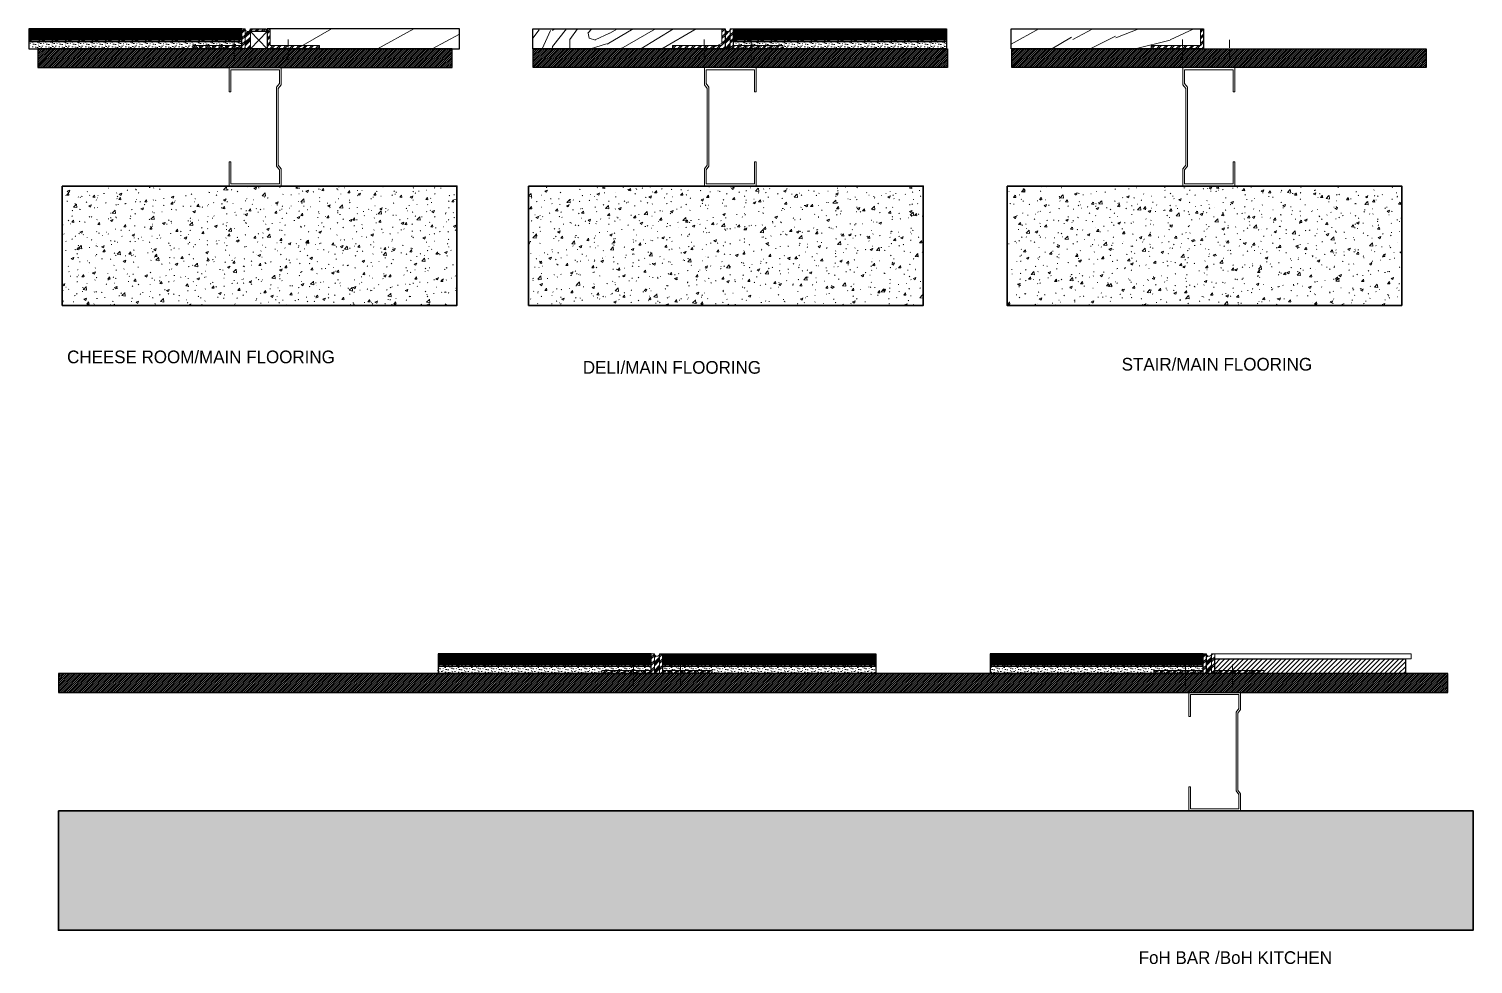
# Model space of a CAD drawing. Header units: millimetres. Extents: x -159872 to 386485, y -250577 to 158966.
# Drawn here: x -45882 to -44505, y 29956 to 30849 of the extents above; entities that cross this region are included whole.
import ezdxf

# ---------------------------------------------------------------- set-up
doc = ezdxf.new("R2010")
doc.units = ezdxf.units.MM
doc.linetypes.add('Line Type-23', pattern=[12.192, 7.62, -1.524, 1.524, -1.524])
doc.layers.add('LDS-finishes-floor', color=252, linetype='Continuous', lineweight=9)
doc.layers.add('LDS-finishes-floor_Hatch', color=7, linetype='Continuous', lineweight=5)
doc.styles.add('2Stone Sans', font='')
doc.styles.get('2Stone Sans').set_extended_font_data('2Stone Sans')
pattern_1 = [(30, (60734.57, -36191.28), (-150, 259.8076), [43.5, -256.5])]
pattern_2 = [(25.101, (60761.173, -36231.346), (3267.68845005, 1540.1973933), [52.6926, -10485.807]), (26.0549, (60726.809, -36285.827), (4047.1110535, 1990.1983232), [87.2067, -8633.4576]), (28.7681, (60688.2007, -36347.9547), (12360.94882204, 6790.2088995), [139.5324, -27766.9179]), (56.565, (60848.78, -36392.08), (109.80776, 409.8074), [33.5409, -637.2792]), (13.7398, (60815.535, -36364.505), (2118.6533044, 530.3849318), [37.5, -7462.4997]), (13.8108, (60799.491, -36354.715), (2118.6532903, 530.3850168), [48.42, -9635.5872]), (40.4374, (60817.7065, -36434.265), (6264.8114482, 5349.02857335), [57.9591, -11533.8456]), (21.3844, (60793.29, -36340.975), (5646.14994264, 2220.5816205), [50.0649, -9962.9253]), (28.2377, (60752.912, -36340.0383), (8723.64370912, 4690.20594164), [97.5462, -19411.6815]), (21.3844, (60721.29, -36216.267), (5646.14994264, 2220.5816205), [50.0649, -9962.9253]), (33.9909, (60686.9516, -36192.791), (3487.3071382, 2359.80660606), [64.6569, -12866.7003]), (17.0054, (60668.263, -36508.422), (2638.2681394, 830.3854145), [20.0124, -3982.4865]), (27.4363, (60671.8872, -36277.699), (11991.33483024, 6230.39905328), [100.6008, -20019.5373]), (33.1798, (60603.99, -36322.096), (4266.7307825, 2809.805205), [81.1248, -5327.202]), (36.8427, (60573.763, -36344.743), (1928.4626298, 1459.8049655), [37.7691, -7516.0368]), (30, (60663.16, -36322.58), (-150, 259.8076), [73.5, -226.5]), (36.7661, (60591.763, -36375.92), (10161.92844017, 7599.02362176), [89.1207, -17735.0175]), (32.6425, (60606.013, -36400.602), (10871.73281609, 6969.60629901), [97.6038, -19423.1538]), (56.565, (60797.71, -36414.63), (109.80776, 409.8074), [23.4786, -647.3415]), (-45.9637, (60806.35, -36390.59), (709.808505, -629.422273), [6.1848, -1230.7473]), (30, (60722.3, -36446.04), (-150, 259.8076), [19.5, -280.5]), (38.7461, (60739.2, -36436.29), (1408.84659, 1159.8059283), [19.7295, -3926.154]), (101.565, (60754.59, -36423.94), (-149.99982, 259.80765), [4.7433, -943.9401]), (-3.69, (60742.84, -36418.6), (669.61466, 40.193173), [10.8168, -1070.8479]), (21.2539, (60724.456, -36425.75), (1968.6521463, 790.194516), [19.7295, -3926.154]), (35.1944, (60710.916, -36435.3), (2448.0768566, 1759.806308), [16.5681, -3297.0402]), (48.4349, (60701.475, -36445.95), (369.615396, 559.80705), [14.2302, -934.4529]), (101.565, (60702.43, -36450.59), (-149.99982, 259.80765), [4.7433, -943.9401]), (-14.9999, (60702.43, -36450.6), (259.80723, 150.00087), [6.3639, -417.8994]), (24.2895, (60708.573, -36452.24), (259.8072906, 150.000476), [15.0747, -2999.8875]), (-14.9999, (60684.24, -36461.1), (259.80723, 150.00087), [10.6065, -413.6568]), (16.7595, (60694.484, -36463.838), (3827.4983118, 1170.578412), [26.1963, -5213.0781]), (30, (60719.57, -36456.28), (-150, 259.8076), [36, -264]), (37.4314, (60750.745, -36438.284), (3597.1145859, 2769.6146295), [34.7922, -6923.6556]), (75, (60778.37, -36417.14), (-150.00005, 259.8077), [10.6065, -413.6574]), (-48.69, (60776.07, -36401.147), (859.80887, -889.22976), [7.6485, -1522.0578]), (11.5651, (60762.13, -36404), (259.80739, 150.00027), [14.2302, -934.4529]), (19.3804, (60739.093, -36412.103), (3157.8820916, 1130.3877308), [24.4182, -4859.2272]), (26.9873, (60713.661, -36425.054), (259.807415, 150.0004646), [28.5393, -5679.3495]), (36.7098, (60693.078, -36440.402), (1928.4615792, 1459.8062787), [25.6758, -5109.4965]), (53.9624, (60684.386, -36452.348), (369.615743, 559.8067356), [14.7732, -2939.8821]), (89.0362, (60684.24, -36461.093), (-40.191988, 669.615693), [8.7465, -1740.54]), (-52.8749, (60664.754, -36472.343), (1309.810325, -1668.651657), [12.0933, -2406.5844]), (12.4745, (60672.053, -36481.985), (4906.9186973, 1100.9674584), [29.8872, -5947.5681]), (25.0303, (60701.234, -36475.53), (3267.690151, 1540.1946682), [34.6302, -6891.4071]), (30, (60732.6, -36460.88), (-150, 259.8076), [45, -255]), (42.2647, (60771.583, -36438.378), (2038.2704124, 1869.6121179), [35.3058, -7025.8536]), (-9.8055, (60794.805, -36388.598), (1899.036402, -289.227735), [11.7153, -2331.357]), (5.2249, (60773.417, -36390.554), (3607.882355, 350.9643276), [21.4767, -4273.8681]), (21.0274, (60746.485, -36400.907), (3677.4981642, 1430.3865242), [28.8531, -5741.7618]), (27.879, (60710.661, -36419.858), (259.8073652, 150.0005505), [40.5279, -8065.0254]), (34.9697, (60682.283, -36439.706), (2707.88489, 1909.8055566), [34.6302, -6891.4071]), (51.8014, (60667.3, -36458.75), (369.615404, 559.807483), [24.2331, -1591.3161]), (79.3987, (60664.754, -36472.343), (399.038418, 2308.84583), [13.8294, -2752.0341]), (-54.2894, (60656.61, -36482.24), (1609.808051, -2188.268487), [15.0747, -2999.8878]), (-6.8698, (60665.41, -36494.48), (1079.42179, -69.61326), [15, -1484.9982]), (23.6599, (60680.303, -36496.275), (259.807397, 150.000578), [54.3324, -2662.2828]), (31.1691, (60730.068, -36474.471), (12320.7708701, 7459.79915485), [73.5153, -14629.5453]), (38.4711, (60792.971, -36436.422), (4746.1548755, 3779.41859494), [71.2776, -14184.246]), (20.5377, (60789.903, -36374.11), (259.807583, 150.000112), [27.3723, -1797.4563]), (21.6744, (60732.142, -36397.063), (1968.65250024, 790.19398366), [62.1549, -12368.853]), (32.121, (60697.818, -36418.612), (6605.0047539, 4159.7963814), [40.5279, -8065.0254]), (38.4269, (60665.744, -36444.059), (4746.1562472, 3779.4165048), [40.9419, -8147.463]), (65.5376, (60655.057, -36467.55), (589.231704, 1379.420889), [25.8069, -2554.8882]), (96.0375, (60656.61, -36482.24), (-270.5768385, 2268.653615), [14.7732, -2939.8842]), (23.991, (60747.128, -36378.019), (2748.0760443, 1240.1925188), [57.315, -5674.1769]), (31.2453, (60688.122, -36413.818), (11541.35043023, 7009.79444452), [69.0162, -13734.2439]), (41.6893, (60654.95, -36443.362), (5485.3873784, 4899.0303576), [44.4213, -8839.8321]), (53.1985, (60641.263, -36461.657), (369.615746, 559.806813), [22.8474, -2261.883]), (30, (60739.76, -36479.27), (-150, 259.8076), [90, -210]), (23.991, (60687.4, -36502.569), (2748.0760443, 1240.1925188), [57.315, -5674.1769]), (26.7603, (60722.191, -36376.828), (4826.53726135, 2440.19252802), [79.6272, -15845.8242]), (32.4895, (60663.935, -36413.926), (5565.77081, 3559.8023094), [69.0651, -6837.4533]), (39.7824, (60630.013, -36442.171), (5375.575835, 4489.22967345), [44.1417, -8784.2214]), (30, (60654.2, -36397.04), (-150, 259.8076), [114, -186]), (33.9451, (60618.013, -36421.386), (3487.30983455, 2359.8020784), [43.6032, -8677.0608]), (26.7603, (60650.191, -36252.12), (4826.53726135, 2440.19252802), [79.6272, -15845.8242]), (32.4895, (60591.935, -36289.218), (5565.77081, 3559.8023094), [69.0651, -6837.4533]), (39.7824, (60558.013, -36317.463), (5375.575835, 4489.22967345), [44.1417, -8784.2214]), (27.6141, (60623.098, -36226.193), (259.8074231, 150.0003105), [72.0624, -7134.1845]), (28.4089, (60575.5824, -36251.894), (259.8074143, 150.00010483), [54.0207, -10750.1448]), (30, (60534, -36275.9), (-150, 259.8076), [48, -252]), (26.0996, (60675.167, -36220.38), (4047.11066753, 1990.19893153), [66.1533, -13164.4914]), (29.1049, (60591.2786, -36267.0807), (259.8074543, 150.00031686), [96.0117, -19106.3316]), (30, (60544.5, -36294.08), (-150, 259.8076), [54, -246]), (31.9091, (60861.82, -36396.672), (7384.4249161, 4609.8007271), [45.0249, -8959.9734]), (27.2737, (60900.041, -36372.873), (259.8075762, 149.999991), [31.5357, -6275.6031]), (38.4269, (60772.247, -36169.527), (4746.1562472, 3779.4165048), [40.9419, -8147.463]), (30, (60808.9, -36209), (-150, 259.8076), [28.5, -271.5]), (24.9576, (60805.1536, -36247.523), (6275.57207565, 2930.39009367), [51.198, -10188.4299]), (25.0303, (60810.511, -36280.803), (3267.690151, 1540.1946682), [34.6302, -6891.4071]), (33.0127, (60841.889, -36266.151), (4526.5412304, 2959.8004622), [28.5393, -5679.3495]), (30, (60838.85, -36293.9), (-150, 259.8076), [45, -255]), (108.69, (60867.256, -36364.09), (-149.999687, 259.807903), [7.6485, -1522.0578]), (-5.5376, (60851.962, -36355.598), (1079.421833, -69.613559), [12.9036, -2567.7915]), (33.0127, (60877.889, -36328.505), (4526.5412304, 2959.8004622), [28.5393, -5679.3495]), (25.0303, (60846.511, -36343.157), (3267.690151, 1540.1946682), [34.6302, -6891.4071]), (35.1944, (60876.281, -36301.72), (2448.0768566, 1759.806308), [16.5681, -3297.0402]), (30, (60839.9, -36322.72), (-150, 259.8076), [42, -258]), (35.1944, (60804.281, -36177.012), (2448.0768566, 1759.806308), [16.5681, -3297.0402]), (30, (60767.9, -36198), (-150, 259.8076), [42, -258]), (30, (60740.56, -36156.64), (-150, 259.8076), [61.5, -238.5])]
pattern_3 = [(50, (60673.513, -36457.515), (24.7998088, -2.169702), [2.593181, -28.524994]), (-5, (60673.513, -36457.515), (-4.7974314, 26.007607), [2.074545, -22.819995]), (100.4514, (60675.58, -36457.696), (20.0023958, 23.8378892), [2.203865, -24.2425144]), (46.1842, (60673.513, -36450.6), (36.90066, -5.722944), [3.889772, -42.787491]), (96.6356, (60676.59, -36451.077), (32.316664, 33.680856), [3.305797, -36.363766]), (-8.8158, (60673.513, -36450.6), (32.316638, 33.680881), [3.111818, -34.229993]), (21, (60676.97, -36452.329), (20.638509, -13.92085), [2.593181, -28.524994]), (-34, (60676.97, -36452.33), (8.41281, 25.0726067), [2.074545, -22.819995]), (71.4514, (60678.69, -36453.49), (29.0513276, 11.151734), [2.203865, -24.2425144]), (37.5, (60673.513, -36457.515), (0.4204361, 11.51005467), [0.3457575, -68.2698184]), (37.5, (60691.672, -36443.581), (0.4204361, 11.51005467), [0.3457575, -68.2698184]), (37.5, (60691.947, -36443.371), (0.4204361, 11.51005467), [0.3457575, -68.2698184]), (37.5, (60710.6, -36429.058), (0.4204361, 11.51005467), [0.3457575, -68.2698184]), (37.5, (60710.874, -36428.847), (0.4204361, 11.51005467), [0.3457575, -68.2698184]), (7.5, (60673.513, -36457.515), (9.0958266, 13.6370807), [0.3457575, -43.6173086]), (7.5, (60686.951, -36455.746), (9.0958266, 13.6370807), [0.3457575, -43.6173086]), (7.5, (60687.294, -36455.701), (9.0958266, 13.6370807), [0.3457575, -43.6173086]), (7.5, (60709.473, -36452.781), (9.0958266, 13.6370807), [0.3457575, -43.6173086]), (7.5, (60709.816, -36452.736), (9.0958266, 13.6370807), [0.3457575, -43.6173086]), (-32.5, (60665.803, -36457.515), (18.4573111, -0.7798516), [0.3457575, -71.053166]), (-32.5, (60673.385, -36462.345), (18.4573111, -0.7798516), [0.3457575, -71.053166]), (-32.5, (60673.676, -36462.531), (18.4573111, -0.7798516), [0.3457575, -71.053166]), (-32.5, (60696.713, -36477.207), (18.4573111, -0.7798516), [0.3457575, -71.053166]), (-32.5, (60697.005, -36477.393), (18.4573111, -0.7798516), [0.3457575, -71.053166]), (-42.5, (60662.345, -36457.515), (20.1640992, 3.4612048), [0.3457575, -54.214776]), (-42.5, (60670.885, -36465.34), (20.1640992, 3.4612048), [0.3457575, -54.214776]), (-42.5, (60671.14, -36465.574), (20.1640992, 3.4612048), [0.3457575, -54.214776]), (-42.5, (60684.6, -36477.908), (20.1640992, 3.4612048), [0.3457575, -54.214776]), (-42.5, (60684.855, -36478.141), (20.1640992, 3.4612048), [0.3457575, -54.214776])]
pattern_4 = [(45, (60673.5132, -36457.5152), (-0.898025612, 0.898025612), [])]
pattern_5 = [(45, (60673.51323, -36457.5152), (-0.2645833333, 0.4850694444), [])]
pattern_6 = [(45, (60675.529, -36455.824), (6.35, -6.35), [0.08980256, -8.89045354]), (45, (60674.405, -36458.743), (6.35, -6.35), [0.08980256, -8.89045354]), (45, (60677.0365, -36458.329), (6.35, -6.35), [0.08980256, -8.89045354]), (45, (60670.512, -36456.822), (6.35, -6.35), [0.08980256, -8.89045354]), (45, (60672.439, -36459.624), (6.35, -6.35), [0.08980256, -8.89045354]), (45, (60673.893, -36461.1285), (6.35, -6.35), [0.08980256, -8.89045354]), (45, (60676.071, -36459.985), (6.35, -6.35), [0.08980256, -8.89045354]), (45, (60674.183, -36452.748), (6.35, -6.35), [0.08980256, -8.89045354]), (45, (60678.0995, -36457.595), (6.35, -6.35), [0.2245064, -8.7557497]), (45, (60673.876, -36455.224), (6.35, -6.35), [0.08980256, -8.89045354]), (45, (60670.701, -36459.558), (6.35, -6.35), [0.08980256, -8.89045354]), (45, (60672.206, -36454.9495), (6.35, -6.35), [0.2245064, -8.7557497]), (45, (60674.953, -36462.8875), (6.35, -6.35), [0.08980256, -8.89045354]), (45, (60673.513, -36457.515), (6.35, -6.35), [0.2245064, -8.7557497]), (45, (60671.906, -36462.183), (6.35, -6.35), [0.2245064, -8.7557497])]
pattern_7 = [(45, (60675.529, -36455.824), (6.35, -6.35), [])]
pattern_8 = [(45, (60674.405, -36458.743), (6.35, -6.35), [0.08980256, -8.89045354]), (45, (60677.0365, -36458.329), (6.35, -6.35), [0.08980256, -8.89045354]), (45, (60670.512, -36456.822), (6.35, -6.35), [0.08980256, -8.89045354]), (45, (60672.439, -36459.624), (6.35, -6.35), [0.08980256, -8.89045354]), (45, (60673.893, -36461.1285), (6.35, -6.35), [0.08980256, -8.89045354]), (45, (60676.071, -36459.985), (6.35, -6.35), [0.08980256, -8.89045354]), (45, (60674.183, -36452.748), (6.35, -6.35), [0.08980256, -8.89045354]), (45, (60678.0995, -36457.595), (6.35, -6.35), [0.2245064, -8.7557497]), (45, (60673.876, -36455.224), (6.35, -6.35), [0.08980256, -8.89045354]), (45, (60670.701, -36459.558), (6.35, -6.35), [0.08980256, -8.89045354]), (45, (60672.206, -36454.9495), (6.35, -6.35), [0.2245064, -8.7557497]), (45, (60674.953, -36462.8875), (6.35, -6.35), [0.08980256, -8.89045354]), (45, (60673.513, -36457.515), (6.35, -6.35), [0.2245064, -8.7557497]), (45, (60671.906, -36462.183), (6.35, -6.35), [0.2245064, -8.7557497])]
pattern_9 = [(45, (60673.5132, -36457.515), (-3.08687324, 3.08687324), []), (45, (60672.671, -36456.673), (-3.08687324, 3.08687324), [])]
pattern_10 = [(45, (60673.513, -36457.515), (-3.92886205, 3.92886205), []), (45, (60672.952, -36456.954), (-3.92886205, 3.92886205), []), (45, (60672.3907, -36456.3927), (-3.92886205, 3.92886205), [])]
pattern_11 = [(45, (60670.5146, -36457.1183), (-3.92886205, 3.92886205), [])]

msp = doc.modelspace()

# ---------------------------------------------------------------- hatches: boundary and pattern name
at = {"layer": 'LDS-finishes-floor_Hatch', "linetype": 'Continuous', "lineweight": 5, "transparency": 33554687}
h = msp.add_hatch(dxfattribs=at)
h.set_pattern_fill('01_   cut', color=250, style=0, pattern_type=2)
h.set_pattern_definition(pattern_5)
h.paths.add_polyline_path([(-45679.16557, 30839.00037), (-45679.16557, 30849), (-45882.43239, 30849), (-45882.43239, 30839.00037)])
at = {"layer": 'LDS-finishes-floor_Hatch', "linetype": 'Continuous', "lineweight": 13, "transparency": 33554687}
h = msp.add_hatch(dxfattribs=at)
h.set_pattern_fill('Steel', style=0, pattern_type=2)
h.set_pattern_definition(pattern_9)
h.paths.add_polyline_path([(-45676.16557, 30830), (-45676.16557, 30849), (-45679.16557, 30849), (-45679.16557, 30833), (-45726.16557, 30833), (-45726.16557, 30830)])
at = {"layer": 'LDS-finishes-floor_Hatch', "linetype": 'Continuous', "lineweight": 5, "transparency": 33554687}
h = msp.add_hatch(dxfattribs=at)
h.set_pattern_fill('07_   rubber-1', color=250, style=0, pattern_type=2)
h.set_pattern_definition(pattern_10)
edge = h.paths.add_edge_path()
edge.add_line((-45676.16557, 30830), (-45671.16557, 30830))
edge.add_line((-45671.16557, 30830), (-45671.16557, 30849))
edge.add_arc((-45673.66557, 30849), 2.5, 270, 360, ccw=False)
edge.add_arc((-45673.66557, 30849), 2.5, 180, 270, ccw=False)
edge.add_line((-45676.16557, 30849), (-45676.16557, 30830))
h = msp.add_hatch(dxfattribs=at)
h.set_pattern_fill('07_   rubber', style=0, pattern_type=2)
h.set_pattern_definition(pattern_11)
edge = h.paths.add_edge_path()
edge.add_line((-45676.16557, 30830), (-45671.16557, 30830))
edge.add_line((-45671.16557, 30830), (-45671.16557, 30849))
edge.add_arc((-45673.66557, 30849), 2.5, 270, 360, ccw=False)
edge.add_arc((-45673.66557, 30849), 2.5, 180, 270, ccw=False)
edge.add_line((-45676.16557, 30849), (-45676.16557, 30830))
at = {"layer": 'LDS-finishes-floor_Hatch', "linetype": 'Continuous', "lineweight": 13, "transparency": 33554687}
h = msp.add_hatch(dxfattribs=at)
h.set_pattern_fill('Steel', style=0, pattern_type=2)
h.set_pattern_definition(pattern_9)
h.paths.add_polyline_path([(-45671.16557, 30849), (-45656.16557, 30849), (-45656.16557, 30846.5), (-45671.16557, 30846.5)])
at = {"layer": 'LDS-finishes-floor_Hatch', "linetype": 'Continuous', "lineweight": 5, "transparency": 33554687}
h = msp.add_hatch(dxfattribs=at)
h.set_pattern_fill('07_   rubber-1', color=250, style=0, pattern_type=2)
h.set_pattern_definition(pattern_10)
edge = h.paths.add_edge_path()
edge.add_line((-45656.16557, 30846.5), (-45655.18334, 30846.5))
edge.add_line((-45655.18334, 30846.5), (-45655.18334, 30849))
edge.add_arc((-45655.67446, 30849), 0.49111, -90, 0, ccw=False)
edge.add_arc((-45655.67446, 30849), 0.49111, 180, 270, ccw=False)
edge.add_line((-45656.16557, 30849), (-45656.16557, 30846.5))
h = msp.add_hatch(dxfattribs=at)
h.set_pattern_fill('07_   rubber', style=0, pattern_type=2)
h.set_pattern_definition(pattern_11)
edge = h.paths.add_edge_path()
edge.add_line((-45656.16557, 30846.5), (-45655.18334, 30846.5))
edge.add_line((-45655.18334, 30846.5), (-45655.18334, 30849))
edge.add_arc((-45655.67446, 30849), 0.49111, -90, 0, ccw=False)
edge.add_arc((-45655.67446, 30849), 0.49111, 180, 270, ccw=False)
edge.add_line((-45656.16557, 30849), (-45656.16557, 30846.5))
h = msp.add_hatch(dxfattribs=at)
h.set_pattern_fill('WOOD_10-1', color=8, style=0, pattern_type=2)
h.set_pattern_definition(pattern_1)
h.paths.add_polyline_path([(-45471.67245, 30849), (-45655.16557, 30849), (-45655.16557, 30830), (-45471.67245, 30830)])
h = msp.add_hatch(dxfattribs=at)
h.set_pattern_fill('WOOD_10', color=252, style=0, pattern_type=2)
h.set_pattern_definition(pattern_2)
h.paths.add_polyline_path([(-45471.67245, 30849), (-45655.16557, 30849), (-45655.16557, 30830), (-45471.67245, 30830)])
h = msp.add_hatch(dxfattribs=at)
h.set_pattern_fill('WOOD_10-1', color=8, style=0, pattern_type=2)
h.set_pattern_definition(pattern_1)
h.paths.add_polyline_path([(-45471.67245, 30849), (-45655.16557, 30849), (-45655.16557, 30830), (-45471.67245, 30830)])
h = msp.add_hatch(dxfattribs=at)
h.set_pattern_fill('WOOD_10', color=252, style=0, pattern_type=2)
h.set_pattern_definition(pattern_2)
h.paths.add_polyline_path([(-45471.67245, 30849), (-45655.16557, 30849), (-45655.16557, 30830), (-45471.67245, 30830)])
at = {"layer": 'LDS-finishes-floor_Hatch', "linetype": 'Continuous', "lineweight": 13, "transparency": 33554687}
h = msp.add_hatch(dxfattribs=at)
h.set_pattern_fill('Steel', style=0, pattern_type=2)
h.set_pattern_definition(pattern_9)
h.paths.add_polyline_path([(-45655.16557, 30830), (-45655.16557, 30849), (-45652.16557, 30849), (-45652.16557, 30833), (-45605.16557, 30833), (-45605.16557, 30830)])
at = {"layer": 'LDS-finishes-floor_Hatch', "linetype": 'Continuous', "lineweight": 5, "transparency": 33554687}
h = msp.add_hatch(dxfattribs=at)
h.set_pattern_fill('WOOD_10-1', color=8, style=0, pattern_type=2)
h.set_pattern_definition(pattern_1)
h.paths.add_polyline_path([(-45401.82755, 30849), (-45218.33443, 30849), (-45218.33443, 30830), (-45401.82755, 30830)])
h = msp.add_hatch(dxfattribs=at)
h.set_pattern_fill('WOOD_10', color=252, style=0, pattern_type=2)
h.set_pattern_definition(pattern_2)
h.paths.add_polyline_path([(-45401.82755, 30849), (-45218.33443, 30849), (-45218.33443, 30830), (-45401.82755, 30830)])
h = msp.add_hatch(dxfattribs=at)
h.set_pattern_fill('WOOD_10-1', color=8, style=0, pattern_type=2)
h.set_pattern_definition(pattern_1)
h.paths.add_polyline_path([(-45401.82755, 30849), (-45218.33443, 30849), (-45218.33443, 30830), (-45401.82755, 30830)])
h = msp.add_hatch(dxfattribs=at)
h.set_pattern_fill('WOOD_10', color=252, style=0, pattern_type=2)
h.set_pattern_definition(pattern_2)
h.paths.add_polyline_path([(-45401.82755, 30849), (-45218.33443, 30849), (-45218.33443, 30830), (-45401.82755, 30830)])
at = {"layer": 'LDS-finishes-floor_Hatch', "linetype": 'Continuous', "lineweight": 13, "transparency": 33554687}
h = msp.add_hatch(dxfattribs=at)
h.set_pattern_fill('Steel', style=0, pattern_type=2)
h.set_pattern_definition(pattern_9)
h.paths.add_polyline_path([(-45218.33443, 30830), (-45218.33443, 30849), (-45221.33443, 30849), (-45221.33443, 30833), (-45268.33443, 30833), (-45268.33443, 30830)])
at = {"layer": 'LDS-finishes-floor_Hatch', "linetype": 'Continuous', "lineweight": 5, "transparency": 33554687}
h = msp.add_hatch(dxfattribs=at)
h.set_pattern_fill('07_   rubber-1', color=250, style=0, pattern_type=2)
h.set_pattern_definition(pattern_10)
edge = h.paths.add_edge_path()
edge.add_line((-45213.33443, 30830), (-45218.33443, 30830))
edge.add_line((-45218.33443, 30830), (-45218.33443, 30849))
edge.add_arc((-45215.83443, 30849), 2.5, 180, 270)
edge.add_arc((-45215.83443, 30849), 2.5, 270, 360)
edge.add_line((-45213.33443, 30849), (-45213.33443, 30830))
h = msp.add_hatch(dxfattribs=at)
h.set_pattern_fill('07_   rubber', style=0, pattern_type=2)
h.set_pattern_definition(pattern_11)
edge = h.paths.add_edge_path()
edge.add_line((-45213.33443, 30830), (-45218.33443, 30830))
edge.add_line((-45218.33443, 30830), (-45218.33443, 30849))
edge.add_arc((-45215.83443, 30849), 2.5, 180, 270)
edge.add_arc((-45215.83443, 30849), 2.5, 270, 360)
edge.add_line((-45213.33443, 30849), (-45213.33443, 30830))
h = msp.add_hatch(dxfattribs=at)
h.set_pattern_fill('07_   rubber-1', color=250, style=0, pattern_type=2)
h.set_pattern_definition(pattern_10)
edge = h.paths.add_edge_path()
edge.add_line((-45213.33443, 30830), (-45218.33443, 30830))
edge.add_line((-45218.33443, 30830), (-45218.33443, 30849))
edge.add_arc((-45215.83443, 30849), 2.5, 180, 270)
edge.add_arc((-45215.83443, 30849), 2.5, 270, 360)
edge.add_line((-45213.33443, 30849), (-45213.33443, 30830))
h = msp.add_hatch(dxfattribs=at)
h.set_pattern_fill('07_   rubber', style=0, pattern_type=2)
h.set_pattern_definition(pattern_11)
edge = h.paths.add_edge_path()
edge.add_line((-45213.33443, 30830), (-45218.33443, 30830))
edge.add_line((-45218.33443, 30830), (-45218.33443, 30849))
edge.add_arc((-45215.83443, 30849), 2.5, 180, 270)
edge.add_arc((-45215.83443, 30849), 2.5, 270, 360)
edge.add_line((-45213.33443, 30849), (-45213.33443, 30830))
at = {"layer": 'LDS-finishes-floor_Hatch', "linetype": 'Continuous', "lineweight": 13, "transparency": 33554687}
h = msp.add_hatch(dxfattribs=at)
h.set_pattern_fill('Steel', style=0, pattern_type=2)
h.set_pattern_definition(pattern_9)
h.paths.add_polyline_path([(-45213.34668, 30830), (-45213.34668, 30849), (-45210.34668, 30849), (-45210.34668, 30833), (-45163.34668, 30833), (-45163.34668, 30830)])
at = {"layer": 'LDS-finishes-floor_Hatch', "linetype": 'Continuous', "lineweight": 5, "transparency": 33554687}
h = msp.add_hatch(dxfattribs=at)
h.set_pattern_fill('01_   cut', color=250, style=0, pattern_type=2)
h.set_pattern_definition(pattern_5)
h.paths.add_polyline_path([(-45210.34668, 30839.00037), (-45210.34668, 30849), (-45007.07986, 30849), (-45007.07986, 30839.00037)])
h = msp.add_hatch(dxfattribs=at)
h.set_pattern_fill('WOOD_10-1', color=8, style=0, pattern_type=2)
h.set_pattern_definition(pattern_1)
h.paths.add_polyline_path([(-44945.33443, 30849), (-44761.84132, 30849), (-44761.84132, 30830), (-44945.33443, 30830)])
h = msp.add_hatch(dxfattribs=at)
h.set_pattern_fill('WOOD_10', color=252, style=0, pattern_type=2)
h.set_pattern_definition(pattern_2)
h.paths.add_polyline_path([(-44945.33443, 30849), (-44761.84132, 30849), (-44761.84132, 30830), (-44945.33443, 30830)])
h = msp.add_hatch(dxfattribs=at)
h.set_pattern_fill('WOOD_10-1', color=8, style=0, pattern_type=2)
h.set_pattern_definition(pattern_1)
h.paths.add_polyline_path([(-44945.33443, 30849), (-44761.84132, 30849), (-44761.84132, 30830), (-44945.33443, 30830)])
h = msp.add_hatch(dxfattribs=at)
h.set_pattern_fill('WOOD_10', color=252, style=0, pattern_type=2)
h.set_pattern_definition(pattern_2)
h.paths.add_polyline_path([(-44945.33443, 30849), (-44761.84132, 30849), (-44761.84132, 30830), (-44945.33443, 30830)])
at = {"layer": 'LDS-finishes-floor_Hatch', "linetype": 'Continuous', "lineweight": 13, "transparency": 33554687}
h = msp.add_hatch(dxfattribs=at)
h.set_pattern_fill('Steel', style=0, pattern_type=2)
h.set_pattern_definition(pattern_9)
h.paths.add_polyline_path([(-44761.84132, 30830), (-44761.84132, 30849), (-44764.84132, 30849), (-44764.84132, 30833), (-44811.84132, 30833), (-44811.84132, 30830)])
at = {"layer": 'LDS-finishes-floor_Hatch', "linetype": 'Continuous', "lineweight": 5, "transparency": 33554687}
h = msp.add_hatch(dxfattribs=at)
h.set_pattern_fill('Sand-2', color=255, style=0, pattern_type=2)
h.set_pattern_definition(pattern_7)
h.paths.add_polyline_path([(-45679.16557, 30837), (-45679.16557, 30839.00037), (-45882.43239, 30839.00037), (-45882.43239, 30837)])
h = msp.add_hatch(dxfattribs=at)
h.set_pattern_fill('Sand-2-1', style=0, pattern_type=2)
h.set_pattern_definition(pattern_8)
h.paths.add_polyline_path([(-45679.16557, 30837), (-45679.16557, 30839.00037), (-45882.43239, 30839.00037), (-45882.43239, 30837)])
h = msp.add_hatch(dxfattribs=at)
h.set_pattern_fill('Sand', style=0, pattern_type=2)
h.set_pattern_definition(pattern_6)
h.paths.add_polyline_path([(-45679.16557, 30830), (-45679.16557, 30837), (-45882.43239, 30837), (-45882.43239, 30830)])
h = msp.add_hatch(dxfattribs=at)
h.set_pattern_fill('Sand-2', color=255, style=0, pattern_type=2)
h.set_pattern_definition(pattern_7)
h.paths.add_polyline_path([(-45210.34668, 30837), (-45210.34668, 30839.00037), (-45007.07986, 30839.00037), (-45007.07986, 30837)])
h = msp.add_hatch(dxfattribs=at)
h.set_pattern_fill('Sand-2-1', style=0, pattern_type=2)
h.set_pattern_definition(pattern_8)
h.paths.add_polyline_path([(-45210.34668, 30837), (-45210.34668, 30839.00037), (-45007.07986, 30839.00037), (-45007.07986, 30837)])
h = msp.add_hatch(dxfattribs=at)
h.set_pattern_fill('Sand', style=0, pattern_type=2)
h.set_pattern_definition(pattern_6)
h.paths.add_polyline_path([(-45210.34668, 30830), (-45210.34668, 30837), (-45007.07986, 30837), (-45007.07986, 30830)])
h = msp.add_hatch(dxfattribs=at)
h.set_pattern_fill('Brick', style=0, pattern_type=2)
h.set_pattern_definition(pattern_4)
h.paths.add_polyline_path([(-45478.66557, 30830), (-45873.93239, 30830), (-45873.93239, 30812), (-45478.66557, 30812)])
h = msp.add_hatch(dxfattribs=at)
h.set_pattern_fill('Brick', style=0, pattern_type=2)
h.set_pattern_definition(pattern_4)
h.paths.add_polyline_path([(-45401.33443, 30830), (-45006.06761, 30830), (-45006.06761, 30812), (-45401.33443, 30812)])
h = msp.add_hatch(dxfattribs=at)
h.set_pattern_fill('Brick', style=0, pattern_type=2)
h.set_pattern_definition(pattern_4)
h.paths.add_polyline_path([(-44944.84132, 30830), (-44549.5745, 30830), (-44549.5745, 30812), (-44944.84132, 30812)])
h = msp.add_hatch(dxfattribs=at)
h.set_pattern_fill('03_   concrete 2', color=251, style=0, pattern_type=2)
h.set_pattern_definition(pattern_3)
h.paths.add_polyline_path([(-45850.66557, 30699), (-45474.17245, 30699), (-45474.17245, 30585), (-45850.66557, 30585)])
h = msp.add_hatch(dxfattribs=at)
h.set_pattern_fill('03_   concrete 2', color=251, style=0, pattern_type=2)
h.set_pattern_definition(pattern_3)
h.paths.add_polyline_path([(-45405.82755, 30699), (-45029.33443, 30699), (-45029.33443, 30585), (-45405.82755, 30585)])
h = msp.add_hatch(dxfattribs=at)
h.set_pattern_fill('03_   concrete 2', color=251, style=0, pattern_type=2)
h.set_pattern_definition(pattern_3)
h.paths.add_polyline_path([(-44949.33443, 30699), (-44572.84132, 30699), (-44572.84132, 30585), (-44949.33443, 30585)])
h = msp.add_hatch(dxfattribs=at)
h.set_pattern_fill('01_   line_ diag (general)', color=8, style=0, pattern_type=2)
h.set_pattern_definition([(45, (60673.5132, -36457.5152), (-0.5612660076, 0.5612660076), [])])
h.paths.add_polyline_path([(-45288.73318, 30242.61059), (-45288.73318, 30252.61022), (-45492, 30252.61022), (-45492, 30242.61059)])
h = msp.add_hatch(dxfattribs=at)
h.set_pattern_fill('Sand-2', color=255, style=0, pattern_type=2)
h.set_pattern_definition(pattern_7)
h.paths.add_polyline_path([(-45288.73318, 30240.61022), (-45288.73318, 30242.61059), (-45492, 30242.61059), (-45492, 30240.61022)])
h = msp.add_hatch(dxfattribs=at)
h.set_pattern_fill('Sand-2-1', style=0, pattern_type=2)
h.set_pattern_definition(pattern_8)
h.paths.add_polyline_path([(-45288.73318, 30240.61022), (-45288.73318, 30242.61059), (-45492, 30242.61059), (-45492, 30240.61022)])
h = msp.add_hatch(dxfattribs=at)
h.set_pattern_fill('Sand', style=0, pattern_type=2)
h.set_pattern_definition(pattern_6)
h.paths.add_polyline_path([(-45288.73318, 30233.61022), (-45288.73318, 30240.61022), (-45492, 30240.61022), (-45492, 30233.61022)])
at = {"layer": 'LDS-finishes-floor_Hatch', "linetype": 'Continuous', "lineweight": 13, "transparency": 33554687}
h = msp.add_hatch(dxfattribs=at)
h.set_pattern_fill('Steel', style=0, pattern_type=2)
h.set_pattern_definition(pattern_9)
h.paths.add_polyline_path([(-45285.73318, 30233.61022), (-45285.73318, 30252.61022), (-45288.73318, 30252.61022), (-45288.73318, 30236.61022), (-45335.73318, 30236.61022), (-45335.73318, 30233.61022)])
at = {"layer": 'LDS-finishes-floor_Hatch', "linetype": 'Continuous', "lineweight": 5, "transparency": 33554687}
h = msp.add_hatch(dxfattribs=at)
h.set_pattern_fill('07_   rubber-1', color=250, style=0, pattern_type=2)
h.set_pattern_definition(pattern_10)
edge = h.paths.add_edge_path()
edge.add_line((-45285.74543, 30233.61022), (-45280.74543, 30233.61022))
edge.add_line((-45280.74543, 30233.61022), (-45280.74543, 30252.61022))
edge.add_arc((-45283.24543, 30252.61022), 2.5, 270, 360, ccw=False)
edge.add_arc((-45283.24543, 30252.61022), 2.5, 180, 270, ccw=False)
edge.add_line((-45285.74543, 30252.61022), (-45285.74543, 30233.61022))
h = msp.add_hatch(dxfattribs=at)
h.set_pattern_fill('07_   rubber', style=0, pattern_type=2)
h.set_pattern_definition(pattern_11)
edge = h.paths.add_edge_path()
edge.add_line((-45285.74543, 30233.61022), (-45280.74543, 30233.61022))
edge.add_line((-45280.74543, 30233.61022), (-45280.74543, 30252.61022))
edge.add_arc((-45283.24543, 30252.61022), 2.5, 270, 360, ccw=False)
edge.add_arc((-45283.24543, 30252.61022), 2.5, 180, 270, ccw=False)
edge.add_line((-45285.74543, 30252.61022), (-45285.74543, 30233.61022))
h = msp.add_hatch(dxfattribs=at)
h.set_pattern_fill('07_   rubber-1', color=250, style=0, pattern_type=2)
h.set_pattern_definition(pattern_10)
edge = h.paths.add_edge_path()
edge.add_line((-45285.74543, 30233.61022), (-45280.74543, 30233.61022))
edge.add_line((-45280.74543, 30233.61022), (-45280.74543, 30252.61022))
edge.add_arc((-45283.24543, 30252.61022), 2.5, 270, 360, ccw=False)
edge.add_arc((-45283.24543, 30252.61022), 2.5, 180, 270, ccw=False)
edge.add_line((-45285.74543, 30252.61022), (-45285.74543, 30233.61022))
h = msp.add_hatch(dxfattribs=at)
h.set_pattern_fill('07_   rubber', style=0, pattern_type=2)
h.set_pattern_definition(pattern_11)
edge = h.paths.add_edge_path()
edge.add_line((-45285.74543, 30233.61022), (-45280.74543, 30233.61022))
edge.add_line((-45280.74543, 30233.61022), (-45280.74543, 30252.61022))
edge.add_arc((-45283.24543, 30252.61022), 2.5, 270, 360, ccw=False)
edge.add_arc((-45283.24543, 30252.61022), 2.5, 180, 270, ccw=False)
edge.add_line((-45285.74543, 30252.61022), (-45285.74543, 30233.61022))
at = {"layer": 'LDS-finishes-floor_Hatch', "linetype": 'Continuous', "lineweight": 13, "transparency": 33554687}
h = msp.add_hatch(dxfattribs=at)
h.set_pattern_fill('Steel', style=0, pattern_type=2)
h.set_pattern_definition(pattern_9)
h.paths.add_polyline_path([(-45280.75768, 30233.61022), (-45280.75768, 30252.61022), (-45277.75768, 30252.61022), (-45277.75768, 30236.61022), (-45230.75768, 30236.61022), (-45230.75768, 30233.61022)])
at = {"layer": 'LDS-finishes-floor_Hatch', "linetype": 'Continuous', "lineweight": 5, "transparency": 33554687}
h = msp.add_hatch(dxfattribs=at)
h.set_pattern_fill('01_   cut', color=250, style=0, pattern_type=2)
h.set_pattern_definition(pattern_5)
h.paths.add_polyline_path([(-45277.75768, 30242.61059), (-45277.75768, 30252.61022), (-45074.49086, 30252.61022), (-45074.49086, 30242.61059)])
h = msp.add_hatch(dxfattribs=at)
h.set_pattern_fill('Sand-2', color=255, style=0, pattern_type=2)
h.set_pattern_definition(pattern_7)
h.paths.add_polyline_path([(-45277.75768, 30240.61022), (-45277.75768, 30242.61059), (-45074.49086, 30242.61059), (-45074.49086, 30240.61022)])
h = msp.add_hatch(dxfattribs=at)
h.set_pattern_fill('Sand-2-1', style=0, pattern_type=2)
h.set_pattern_definition(pattern_8)
h.paths.add_polyline_path([(-45277.75768, 30240.61022), (-45277.75768, 30242.61059), (-45074.49086, 30242.61059), (-45074.49086, 30240.61022)])
h = msp.add_hatch(dxfattribs=at)
h.set_pattern_fill('Sand', style=0, pattern_type=2)
h.set_pattern_definition(pattern_6)
h.paths.add_polyline_path([(-45277.75768, 30233.61022), (-45277.75768, 30240.61022), (-45074.49086, 30240.61022), (-45074.49086, 30233.61022)])
h = msp.add_hatch(dxfattribs=at)
h.set_pattern_fill('01_   cut', color=250, style=0, pattern_type=2)
h.set_pattern_definition(pattern_5)
h.paths.add_polyline_path([(-44762.23762, 30242.61059), (-44762.23762, 30252.61022), (-44965.50444, 30252.61022), (-44965.50444, 30242.61059)])
h = msp.add_hatch(dxfattribs=at)
h.set_pattern_fill('Sand-2', color=255, style=0, pattern_type=2)
h.set_pattern_definition(pattern_7)
h.paths.add_polyline_path([(-44762.23762, 30240.61022), (-44762.23762, 30242.61059), (-44965.50444, 30242.61059), (-44965.50444, 30240.61022)])
h = msp.add_hatch(dxfattribs=at)
h.set_pattern_fill('Sand-2-1', style=0, pattern_type=2)
h.set_pattern_definition(pattern_8)
h.paths.add_polyline_path([(-44762.23762, 30240.61022), (-44762.23762, 30242.61059), (-44965.50444, 30242.61059), (-44965.50444, 30240.61022)])
h = msp.add_hatch(dxfattribs=at)
h.set_pattern_fill('Sand', style=0, pattern_type=2)
h.set_pattern_definition(pattern_6)
h.paths.add_polyline_path([(-44762.23762, 30233.61022), (-44762.23762, 30240.61022), (-44965.50444, 30240.61022), (-44965.50444, 30233.61022)])
at = {"layer": 'LDS-finishes-floor_Hatch', "linetype": 'Continuous', "lineweight": 13, "transparency": 33554687}
h = msp.add_hatch(dxfattribs=at)
h.set_pattern_fill('Steel', style=0, pattern_type=2)
h.set_pattern_definition(pattern_9)
h.paths.add_polyline_path([(-44759.23762, 30233.61022), (-44759.23762, 30252.61022), (-44762.23762, 30252.61022), (-44762.23762, 30236.61022), (-44809.23762, 30236.61022), (-44809.23762, 30233.61022)])
at = {"layer": 'LDS-finishes-floor_Hatch', "linetype": 'Continuous', "lineweight": 5, "transparency": 33554687}
h = msp.add_hatch(dxfattribs=at)
h.set_pattern_fill('07_   rubber-1', color=250, style=0, pattern_type=2)
h.set_pattern_definition(pattern_10)
edge = h.paths.add_edge_path()
edge.add_line((-44759.24987, 30233.61022), (-44754.24987, 30233.61022))
edge.add_line((-44754.24987, 30233.61022), (-44754.24987, 30252.61022))
edge.add_arc((-44756.74987, 30252.61022), 2.5, 270, 360, ccw=False)
edge.add_arc((-44756.74987, 30252.61022), 2.5, 180, 270, ccw=False)
edge.add_line((-44759.24987, 30252.61022), (-44759.24987, 30233.61022))
h = msp.add_hatch(dxfattribs=at)
h.set_pattern_fill('07_   rubber', style=0, pattern_type=2)
h.set_pattern_definition(pattern_11)
edge = h.paths.add_edge_path()
edge.add_line((-44759.24987, 30233.61022), (-44754.24987, 30233.61022))
edge.add_line((-44754.24987, 30233.61022), (-44754.24987, 30252.61022))
edge.add_arc((-44756.74987, 30252.61022), 2.5, 270, 360, ccw=False)
edge.add_arc((-44756.74987, 30252.61022), 2.5, 180, 270, ccw=False)
edge.add_line((-44759.24987, 30252.61022), (-44759.24987, 30233.61022))
h = msp.add_hatch(dxfattribs=at)
h.set_pattern_fill('07_   rubber-1', color=250, style=0, pattern_type=2)
h.set_pattern_definition(pattern_10)
edge = h.paths.add_edge_path()
edge.add_line((-44759.24987, 30233.61022), (-44754.24987, 30233.61022))
edge.add_line((-44754.24987, 30233.61022), (-44754.24987, 30252.61022))
edge.add_arc((-44756.74987, 30252.61022), 2.5, 270, 360, ccw=False)
edge.add_arc((-44756.74987, 30252.61022), 2.5, 180, 270, ccw=False)
edge.add_line((-44759.24987, 30252.61022), (-44759.24987, 30233.61022))
h = msp.add_hatch(dxfattribs=at)
h.set_pattern_fill('07_   rubber', style=0, pattern_type=2)
h.set_pattern_definition(pattern_11)
edge = h.paths.add_edge_path()
edge.add_line((-44759.24987, 30233.61022), (-44754.24987, 30233.61022))
edge.add_line((-44754.24987, 30233.61022), (-44754.24987, 30252.61022))
edge.add_arc((-44756.74987, 30252.61022), 2.5, 270, 360, ccw=False)
edge.add_arc((-44756.74987, 30252.61022), 2.5, 180, 270, ccw=False)
edge.add_line((-44759.24987, 30252.61022), (-44759.24987, 30233.61022))
at = {"layer": 'LDS-finishes-floor_Hatch', "linetype": 'Continuous', "lineweight": 13, "transparency": 33554687}
h = msp.add_hatch(dxfattribs=at)
h.set_pattern_fill('Steel', style=0, pattern_type=2)
h.set_pattern_definition(pattern_9)
h.paths.add_polyline_path([(-44754.24987, 30233.61022), (-44754.24987, 30252.61022), (-44751.24987, 30252.61022), (-44751.24987, 30236.61022), (-44704.24987, 30236.61022), (-44704.24987, 30233.61022)])
at = {"layer": 'LDS-finishes-floor_Hatch', "linetype": 'Continuous', "lineweight": 5, "transparency": 33554687}
h = msp.add_hatch(dxfattribs=at)
h.set_pattern_fill('01_   line_ diag (general3)', color=8, style=0, pattern_type=2)
h.set_pattern_definition([(45, (60673.5132, -36457.5152), (-2.24506403, 2.24506403), [])])
h.paths.add_polyline_path([(-44751.24987, 30247.61022), (-44569.24987, 30247.61022), (-44569.24987, 30233.61022), (-44751.24987, 30233.61022)])
h = msp.add_hatch(dxfattribs=at)
h.set_pattern_fill('Brick', style=0, pattern_type=2)
h.set_pattern_definition(pattern_4)
h.paths.add_polyline_path([(-44528.75013, 30233.61022), (-45854.24987, 30233.61022), (-45854.24987, 30215.61022), (-44528.75013, 30215.61022)])
h = msp.add_hatch(dxfattribs=at)
h.set_pattern_fill('03_   concrete 2', color=251, style=0, pattern_type=2)
h.set_pattern_definition(pattern_3)
h.paths.add_polyline_path([(-45854.24987, 30102.61022), (-44504.75013, 30102.61022), (-44504.75013, 29988.61022), (-45854.24987, 29988.61022)])

# ---------------------------------------------------------------- linework, layer by layer
at = {"layer": 'LDS-finishes-floor', "color": 7, "linetype": 'Continuous', "lineweight": 5, "transparency": 33554687}
for p, q in [((-45671.16557, 30846.5), (-45655.16557, 30830)), ((-45671.16557, 30830), (-45655.16557, 30846.5))]:
    msp.add_line(p, q, dxfattribs=at)
at = {"layer": 'LDS-finishes-floor', "color": 7, "linetype": 'Line Type-23', "lineweight": 18, "transparency": 33554687}
for p, q in [((-45686.5, 30838.43244), (-45686.5, 30817.06756)), ((-45635.17381, 30838.93244), (-45635.17381, 30817.06756)), ((-45238.32619, 30838.93244), (-45238.32619, 30817.06756)), ((-45193.5, 30838.43244), (-45193.5, 30817.06756)), ((-44781.83308, 30838.93244), (-44781.83308, 30817.06756)), ((-44737.00689, 30838.43244), (-44737.00689, 30817.06756)), ((-45305.57986, 30242.04267), (-45305.57986, 30220.67778)), ((-45260.911, 30242.04267), (-45260.911, 30220.67778)), ((-44779.0843, 30242.04267), (-44779.0843, 30220.67778)), ((-44734.25811, 30242.41022), (-44734.25811, 30220.54533))]:
    msp.add_line(p, q, dxfattribs=at)
at = {"layer": 'LDS-finishes-floor', "color": 7, "linetype": 'Continuous', "lineweight": 25, "transparency": 33554687, "flags": 128}
for points in [[(-45679.16557, 30839.00037), (-45679.16557, 30849), (-45882.43239, 30849), (-45882.43239, 30839.00037)], [(-45671.16557, 30849), (-45656.16557, 30849), (-45656.16557, 30846.5), (-45671.16557, 30846.5)], [(-45471.67245, 30849), (-45655.16557, 30849), (-45655.16557, 30830), (-45471.67245, 30830)], [(-45471.67245, 30849), (-45655.16557, 30849), (-45655.16557, 30830), (-45471.67245, 30830)], [(-45401.82755, 30849), (-45218.33443, 30849), (-45218.33443, 30830), (-45401.82755, 30830)], [(-45401.82755, 30849), (-45218.33443, 30849), (-45218.33443, 30830), (-45401.82755, 30830)], [(-45210.34668, 30839.00037), (-45210.34668, 30849), (-45007.07986, 30849), (-45007.07986, 30839.00037)], [(-44945.33443, 30849), (-44761.84132, 30849), (-44761.84132, 30830), (-44945.33443, 30830)], [(-44945.33443, 30849), (-44761.84132, 30849), (-44761.84132, 30830), (-44945.33443, 30830)], [(-45679.16557, 30837), (-45679.16557, 30839.00037), (-45882.43239, 30839.00037), (-45882.43239, 30837)], [(-45679.16557, 30830), (-45679.16557, 30837), (-45882.43239, 30837), (-45882.43239, 30830)], [(-45210.34668, 30837), (-45210.34668, 30839.00037), (-45007.07986, 30839.00037), (-45007.07986, 30837)], [(-45210.34668, 30830), (-45210.34668, 30837), (-45007.07986, 30837), (-45007.07986, 30830)], [(-45478.66557, 30830), (-45873.93239, 30830), (-45873.93239, 30812), (-45478.66557, 30812)], [(-45401.33443, 30830), (-45006.06761, 30830), (-45006.06761, 30812), (-45401.33443, 30812)], [(-44944.84132, 30830), (-44549.5745, 30830), (-44549.5745, 30812), (-44944.84132, 30812)], [(-45288.73318, 30242.61059), (-45288.73318, 30252.61022), (-45492, 30252.61022), (-45492, 30242.61059)], [(-45288.73318, 30240.61022), (-45288.73318, 30242.61059), (-45492, 30242.61059), (-45492, 30240.61022)], [(-45288.73318, 30233.61022), (-45288.73318, 30240.61022), (-45492, 30240.61022), (-45492, 30233.61022)], [(-45277.75768, 30242.61059), (-45277.75768, 30252.61022), (-45074.49086, 30252.61022), (-45074.49086, 30242.61059)], [(-45277.75768, 30240.61022), (-45277.75768, 30242.61059), (-45074.49086, 30242.61059), (-45074.49086, 30240.61022)], [(-45277.75768, 30233.61022), (-45277.75768, 30240.61022), (-45074.49086, 30240.61022), (-45074.49086, 30233.61022)], [(-44762.23762, 30242.61059), (-44762.23762, 30252.61022), (-44965.50444, 30252.61022), (-44965.50444, 30242.61059)], [(-44762.23762, 30240.61022), (-44762.23762, 30242.61059), (-44965.50444, 30242.61059), (-44965.50444, 30240.61022)], [(-44762.23762, 30233.61022), (-44762.23762, 30240.61022), (-44965.50444, 30240.61022), (-44965.50444, 30233.61022)], [(-44751.24987, 30247.61022), (-44569.24987, 30247.61022), (-44569.24987, 30233.61022), (-44751.24987, 30233.61022)], [(-44528.75013, 30233.61022), (-45854.24987, 30233.61022), (-45854.24987, 30215.61022), (-44528.75013, 30215.61022)]]:
    msp.add_lwpolyline(points, close=True, dxfattribs=at)
at = {"layer": 'LDS-finishes-floor', "color": 7, "linetype": 'Continuous', "lineweight": 18, "transparency": 33554687, "flags": 128}
for points in [[(-45676.16557, 30830), (-45676.16557, 30849), (-45679.16557, 30849), (-45679.16557, 30833), (-45726.16557, 30833), (-45726.16557, 30830)], [(-45655.16557, 30830), (-45471.67245, 30830), (-45471.67245, 30849), (-45655.16557, 30849)], [(-45655.16557, 30830), (-45471.67245, 30830), (-45471.67245, 30849), (-45655.16557, 30849)], [(-45655.16557, 30830), (-45655.16557, 30849), (-45652.16557, 30849), (-45652.16557, 30833), (-45605.16557, 30833), (-45605.16557, 30830)], [(-45218.33443, 30830), (-45401.82755, 30830), (-45401.82755, 30849), (-45218.33443, 30849)], [(-45218.33443, 30830), (-45401.82755, 30830), (-45401.82755, 30849), (-45218.33443, 30849)], [(-45218.33443, 30830), (-45218.33443, 30849), (-45221.33443, 30849), (-45221.33443, 30833), (-45268.33443, 30833), (-45268.33443, 30830)], [(-45213.34668, 30830), (-45213.34668, 30849), (-45210.34668, 30849), (-45210.34668, 30833), (-45163.34668, 30833), (-45163.34668, 30830)], [(-44761.84132, 30830), (-44945.33443, 30830), (-44945.33443, 30849), (-44761.84132, 30849)], [(-44761.84132, 30830), (-44945.33443, 30830), (-44945.33443, 30849), (-44761.84132, 30849)], [(-44761.84132, 30830), (-44761.84132, 30849), (-44764.84132, 30849), (-44764.84132, 30833), (-44811.84132, 30833), (-44811.84132, 30830)], [(-45285.73318, 30233.61022), (-45285.73318, 30252.61022), (-45288.73318, 30252.61022), (-45288.73318, 30236.61022), (-45335.73318, 30236.61022), (-45335.73318, 30233.61022)], [(-45280.75768, 30233.61022), (-45280.75768, 30252.61022), (-45277.75768, 30252.61022), (-45277.75768, 30236.61022), (-45230.75768, 30236.61022), (-45230.75768, 30233.61022)], [(-44759.23762, 30233.61022), (-44759.23762, 30252.61022), (-44762.23762, 30252.61022), (-44762.23762, 30236.61022), (-44809.23762, 30236.61022), (-44809.23762, 30233.61022)], [(-44754.24987, 30233.61022), (-44754.24987, 30252.61022), (-44751.24987, 30252.61022), (-44751.24987, 30236.61022), (-44704.24987, 30236.61022), (-44704.24987, 30233.61022)]]:
    msp.add_lwpolyline(points, close=True, dxfattribs=at)
for points in [[(-45676.16557, 30830), (-45671.16557, 30830), (-45671.16557, 30849, -0.4142135624), (-45673.66557, 30846.5, -0.4142135624), (-45676.16557, 30849)], [(-45656.16557, 30846.5), (-45655.18334, 30846.5), (-45655.18334, 30849, -0.4142135624), (-45655.67446, 30848.50889, -0.4142135624), (-45656.16557, 30849)], [(-45213.33443, 30830), (-45218.33443, 30830), (-45218.33443, 30849, 0.4142135624), (-45215.83443, 30846.5, 0.4142135624), (-45213.33443, 30849)], [(-45213.33443, 30830), (-45218.33443, 30830), (-45218.33443, 30849, 0.4142135624), (-45215.83443, 30846.5, 0.4142135624), (-45213.33443, 30849)], [(-45285.74543, 30233.61022), (-45280.74543, 30233.61022), (-45280.74543, 30252.61022, -0.4142135624), (-45283.24543, 30250.11022, -0.4142135624), (-45285.74543, 30252.61022)], [(-45285.74543, 30233.61022), (-45280.74543, 30233.61022), (-45280.74543, 30252.61022, -0.4142135624), (-45283.24543, 30250.11022, -0.4142135624), (-45285.74543, 30252.61022)], [(-44759.24987, 30233.61022), (-44754.24987, 30233.61022), (-44754.24987, 30252.61022, -0.4142135624), (-44756.74987, 30250.11022, -0.4142135624), (-44759.24987, 30252.61022)], [(-44759.24987, 30233.61022), (-44754.24987, 30233.61022), (-44754.24987, 30252.61022, -0.4142135624), (-44756.74987, 30250.11022, -0.4142135624), (-44759.24987, 30252.61022)]]:
    msp.add_lwpolyline(points, format="xyb", close=True, dxfattribs=at)
at = {"layer": 'LDS-finishes-floor', "color": 7, "linetype": 'Continuous', "lineweight": 9, "transparency": 33554687, "flags": 128}
for points in [[(-45689.83758, 30722.00921), (-45689.83758, 30700.96049), (-45643.49355, 30700.96049), (-45643.49355, 30714.52535), (-45646.22733, 30717.95621), (-45646.22733, 30793.29507), (-45643.49355, 30796.72592), (-45643.49355, 30810.03951), (-45689.83758, 30810.03951), (-45689.83758, 30788.99079), (-45691.39974, 30788.99079), (-45691.39974, 30812), (-45641.9314, 30812), (-45641.9314, 30795.66259), (-45644.66517, 30792.23173), (-45644.66517, 30718.76827), (-45641.9314, 30715.33741), (-45641.9314, 30699), (-45691.39974, 30699), (-45691.39974, 30722.00921)], [(-45190.16242, 30722.00921), (-45190.16242, 30700.96049), (-45236.50645, 30700.96049), (-45236.50645, 30714.52535), (-45233.77267, 30717.95621), (-45233.77267, 30793.29507), (-45236.50645, 30796.72592), (-45236.50645, 30810.03951), (-45190.16242, 30810.03951), (-45190.16242, 30788.99079), (-45188.60026, 30788.99079), (-45188.60026, 30812), (-45238.0686, 30812), (-45238.0686, 30795.66259), (-45235.33483, 30792.23173), (-45235.33483, 30718.76827), (-45238.0686, 30715.33741), (-45238.0686, 30699), (-45188.60026, 30699), (-45188.60026, 30722.00921)], [(-44733.66931, 30722.00921), (-44733.66931, 30700.96049), (-44780.01333, 30700.96049), (-44780.01333, 30714.52535), (-44777.27956, 30717.95621), (-44777.27956, 30793.29507), (-44780.01333, 30796.72592), (-44780.01333, 30810.03951), (-44733.66931, 30810.03951), (-44733.66931, 30788.99079), (-44732.10715, 30788.99079), (-44732.10715, 30812), (-44781.57549, 30812), (-44781.57549, 30795.66259), (-44778.84172, 30792.23173), (-44778.84172, 30718.76827), (-44781.57549, 30715.33741), (-44781.57549, 30699), (-44732.10715, 30699), (-44732.10715, 30722.00921)], [(-44774.42188, 30125.61943), (-44774.42188, 30104.57071), (-44728.07785, 30104.57071), (-44728.07785, 30118.13557), (-44730.81163, 30121.56643), (-44730.81163, 30196.90529), (-44728.07785, 30200.33614), (-44728.07785, 30213.64973), (-44774.42188, 30213.64973), (-44774.42188, 30192.60101), (-44775.98404, 30192.60101), (-44775.98404, 30215.61022), (-44726.5157, 30215.61022), (-44726.5157, 30199.27281), (-44729.24947, 30195.84195), (-44729.24947, 30122.37849), (-44726.5157, 30118.94763), (-44726.5157, 30102.61022), (-44775.98404, 30102.61022), (-44775.98404, 30125.61943)]]:
    msp.add_lwpolyline(points, close=True, dxfattribs=at)
at = {"layer": 'LDS-finishes-floor', "color": 7, "linetype": 'Continuous', "lineweight": 35, "transparency": 33554687, "flags": 128}
for points in [[(-45850.66557, 30699), (-45474.17245, 30699), (-45474.17245, 30585), (-45850.66557, 30585)], [(-45405.82755, 30699), (-45029.33443, 30699), (-45029.33443, 30585), (-45405.82755, 30585)], [(-44949.33443, 30699), (-44572.84132, 30699), (-44572.84132, 30585), (-44949.33443, 30585)], [(-45854.24987, 30102.61022), (-44504.75013, 30102.61022), (-44504.75013, 29988.61022), (-45854.24987, 29988.61022)]]:
    msp.add_lwpolyline(points, close=True, dxfattribs=at)
at = {"layer": 'LDS-finishes-floor', "color": 7, "linetype": 'Continuous', "lineweight": 5, "transparency": 33554687, "flags": 128}
msp.add_lwpolyline([(-44563.80137, 30252.61022), (-44751.24987, 30252.61022), (-44751.24987, 30247.61022), (-44563.80137, 30247.61022)], close=True, dxfattribs=at)

# ---------------------------------------------------------------- texts
at = {"layer": 'LDS-finishes-floor', "char_height": 12.1046875, "width": 330, "attachment_point": 1, "line_spacing_factor": 0.960695, "style": '2Stone Sans'}
for s, insert in [('CHEESE ROOM/MAIN FLOORING', (-45846, 30541.93224)), ('DELI/MAIN FLOORING', (-45354, 30531.93224)), ('STAIR/MAIN FLOORING', (-44840, 30534.93224)), ('FoH BAR /BoH KITCHEN', (-44823.75013, 29968.54247))]:
    msp.add_mtext(s, dxfattribs=dict(at, insert=insert))

doc.saveas('drawing.dxf')
